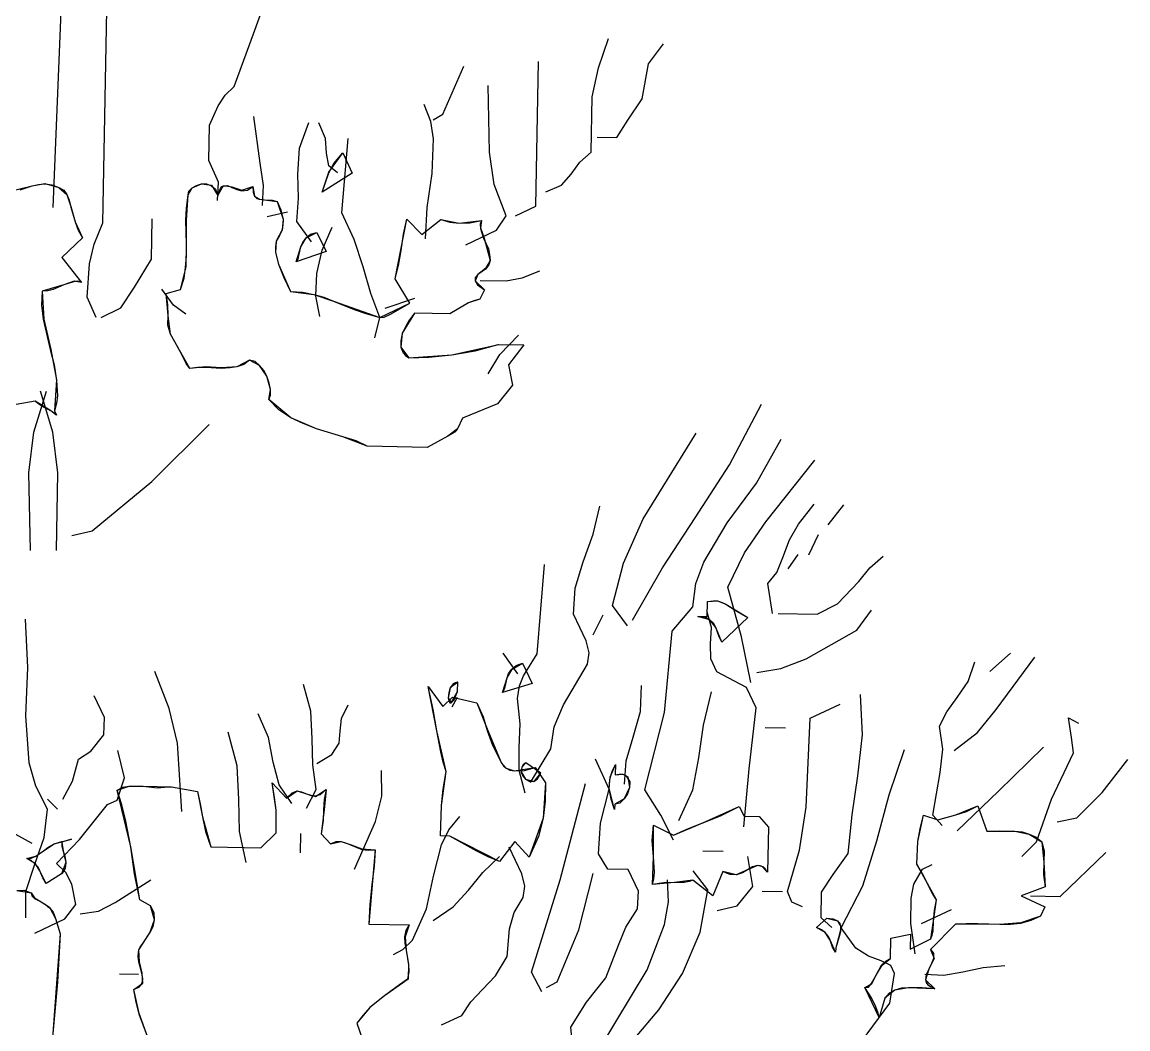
# Model space of a CAD drawing. Header units: millimetres. Extents: x 577 to 2337, y 236 to 943.
# Drawn here: x 826.84 to 828.212, y 709.21 to 710.459 of the extents above; entities that cross this region are included whole.
import ezdxf

# ---------------------------------------------------------------- set-up
doc = ezdxf.new("R2010")
doc.units = ezdxf.units.MM
doc.header["$LTSCALE"] = 0.01
doc.layers.add('06-Furn', color=4, linetype='Continuous')

# ---------------------------------------------------------------- blocks, each defined once
blk = doc.blocks.new('d2')
at = {"layer": '06-Furn', "color": 94, "linetype": 'Continuous'}
for points in [[(910.1723, 682.5417), (910.1745, 682.5833), (910.1524, 682.6325), (910.1539, 682.7129), (910.1733, 682.7571), (910.1896, 682.7812), (910.2101, 682.8009), (910.2539, 682.9207), (910.2766, 682.9834), (910.3065, 683.0489), (910.2934, 683.118), (910.2632, 683.1947), (910.2653, 683.3095), (910.2206, 683.3778), (910.2343, 683.4234), (910.3024, 683.4552), (910.3237, 683.4433), (910.3304, 683.4145), (910.3185, 683.3946), (910.279, 683.3552)], [(910.9177, 682.5612), (910.9539, 682.5763), (910.9759, 682.6017), (910.995, 682.6286), (911.0213, 682.6511), (911.0236, 682.7774), (911.0377, 682.8432), (911.0605, 682.9102)], [(911.0348, 682.6854), (911.0793, 682.6845), (911.1045, 682.7243), (911.1369, 682.7725), (911.1513, 682.8526), (911.1852, 682.8979)], [(910.8493, 682.5064), (910.8956, 682.5285), (910.9016, 682.8572)], [(910.6623, 682.7251), (910.6841, 682.7377), (910.732, 682.8473)], [(910.7361, 682.441), (910.8056, 682.4742), (910.8277, 682.5068), (910.8003, 682.5777), (910.7902, 682.6511), (910.7872, 682.8033)], [(910.6445, 682.4542), (910.6486, 682.5259), (910.6601, 682.6032), (910.663, 682.6821), (910.6565, 682.721), (910.6414, 682.76)], [(910.274, 682.5298), (910.2763, 682.5757), (910.2686, 682.6261), (910.2548, 682.7326)], [(910.3859, 682.4474), (910.3523, 682.4939), (910.3562, 682.547), (910.3543, 682.6016), (910.3582, 682.6604), (910.3794, 682.7188)], [(910.4448, 682.6042), (910.425, 682.6204), (910.4197, 682.6492), (910.4175, 682.6822), (910.4024, 682.7184)], [(909.8046, 682.0546), (909.7932, 682.0635), (909.7747, 682.0724), (909.7662, 682.0783), (909.7577, 682.0856), (909.7015, 682.0751)], [(909.7234, 682.5657), (909.7509, 682.5752), (909.7653, 682.5779), (909.7797, 682.5791), (909.7954, 682.5773), (909.8111, 682.5713), (909.8225, 682.5653), (909.8295, 682.5552), (909.835, 682.5421), (909.839, 682.5263), (909.8484, 682.4931), (909.8553, 682.4743), (909.865, 682.4569), (909.8182, 682.4118), (909.8631, 682.355), (909.8546, 682.358), (909.8445, 682.3568), (909.8228, 682.35), (909.7982, 682.339), (909.7867, 682.3363), (909.7737, 682.3351), (909.7718, 682.3036), (909.7755, 682.2719), (909.7914, 682.2027), (909.8009, 682.1681), (909.806, 682.1321), (909.8082, 682.0976), (909.8064, 682.0804), (909.8018, 682.0633), (909.8046, 682.0546)], [(909.8059, 682.0532), (909.7932, 682.0635), (909.7577, 682.0856), (909.7015, 682.0751)], [(909.6975, 682.5619), (909.7509, 682.5752), (909.7797, 682.5805), (909.8111, 682.5713), (909.8295, 682.5552), (909.839, 682.5277), (909.8484, 682.4931), (909.865, 682.4569), (909.8182, 682.4118), (909.8631, 682.355), (909.846, 682.3582), (909.8228, 682.35), (909.7737, 682.3351), (909.7769, 682.2719), (909.7929, 682.2027), (909.806, 682.1336), (909.8018, 682.0633), (909.8059, 682.0532)], [(910.5298, 682.2294), (910.5407, 682.2752), (910.5202, 682.3301), (910.5026, 682.3907), (910.4822, 682.4528), (910.4546, 682.5136), (910.4692, 682.6827)], [(910.4095, 682.5604), (910.4247, 682.6046), (910.4365, 682.6259), (910.4571, 682.6499), (910.4778, 682.6036), (910.4095, 682.5604)], [(910.4095, 682.5604), (910.4247, 682.606), (910.4571, 682.6499), (910.4778, 682.6036), (910.4095, 682.5604)], [(910.5124, 681.9828), (910.4868, 681.9948), (910.4568, 682.004), (910.3968, 682.0223), (910.3669, 682.0343), (910.3384, 682.0477), (910.3115, 682.0655), (910.2889, 682.0888), (910.292, 682.0988), (910.2922, 682.1118), (910.2896, 682.1261), (910.2842, 682.1421), (910.2772, 682.1551), (910.2674, 682.1667), (910.2575, 682.1755), (910.2447, 682.1787), (910.2315, 682.1688), (910.2157, 682.1634), (910.1998, 682.1608), (910.1811, 682.1597), (910.1453, 682.1618), (910.1266, 682.1621), (910.1093, 682.1596), (910.101, 682.1712), (910.0913, 682.1901), (910.0787, 682.2133), (910.0648, 682.2379), (910.0621, 682.248), (910.0594, 682.2581), (910.0598, 682.2797), (910.0589, 682.3041), (910.0551, 682.33), (910.0882, 682.3394), (910.0959, 682.3651), (910.0992, 682.3894), (910.1011, 682.4153), (910.1016, 682.4425), (910.0997, 682.4971), (910.1016, 682.5244), (910.1051, 682.5544), (910.1066, 682.563), (910.114, 682.5701), (910.1241, 682.5757), (910.1357, 682.5797), (910.1472, 682.5795), (910.1586, 682.575), (910.1671, 682.5676), (910.1725, 682.5532), (910.1786, 682.5689), (910.1815, 682.5731), (910.1858, 682.5745), (910.1944, 682.5758), (910.2044, 682.5713), (910.2159, 682.5667), (910.2273, 682.5637), (910.2402, 682.5649), (910.2519, 682.5733), (910.253, 682.5604), (910.2558, 682.5517), (910.2614, 682.5459), (910.2671, 682.5443), (910.2843, 682.5426), (910.2958, 682.5423), (910.3072, 682.5393), (910.3155, 682.5205), (910.3208, 682.4974), (910.3206, 682.4859), (910.3189, 682.4745), (910.313, 682.4616), (910.3056, 682.4488), (910.3039, 682.436), (910.3036, 682.4231), (910.3103, 682.3971), (910.3227, 682.3667), (910.338, 682.3349), (910.3651, 682.3329), (910.3909, 682.3281), (910.4138, 682.322), (910.4352, 682.313), (910.4822, 682.2935), (910.5093, 682.2843), (910.5407, 682.2752), (910.5508, 682.2764), (910.5653, 682.2833), (910.6088, 682.3084), (910.5753, 682.3635), (910.583, 682.3936), (910.5894, 682.4279), (910.5944, 682.4651), (910.6022, 682.4994), (910.636, 682.4643), (910.6797, 682.498), (910.6997, 682.4919), (910.7212, 682.4901), (910.7456, 682.4911), (910.7716, 682.4963), (910.7685, 682.4878), (910.7698, 682.4777), (910.7765, 682.4561), (910.7876, 682.4315), (910.7902, 682.4185), (910.7914, 682.4055), (910.7884, 682.3956), (910.781, 682.3856), (910.7636, 682.373), (910.7577, 682.366), (910.7575, 682.3588), (910.7631, 682.35), (910.7787, 682.3383), (910.7683, 682.317), (910.7567, 682.3143), (910.7423, 682.3088), (910.7002, 682.2837), (910.6198, 682.2852), (910.6066, 682.2682), (910.5992, 682.254), (910.5917, 682.2384), (910.5886, 682.2226), (910.5883, 682.2083), (910.5938, 682.1952), (910.5994, 682.1894), (910.6065, 682.1835), (910.6525, 682.1856), (910.7042, 682.1904), (910.7575, 682.1994), (910.8095, 682.2143), (910.8683, 682.2132), (910.833, 682.1679), (910.8422, 682.1218), (910.8084, 682.0793), (910.7289, 682.0464), (910.717, 682.0222), (910.7155, 682.0193), (910.7111, 682.0151), (910.6951, 682.0054), (910.6487, 681.9803), (910.5124, 681.9828)], [(910.5124, 681.9828), (910.4568, 682.004), (910.3968, 682.0223), (910.3384, 682.0477), (910.2889, 682.0888), (910.2922, 682.1118), (910.2842, 682.1421), (910.2674, 682.1667), (910.2447, 682.1787), (910.2157, 682.1634), (910.1812, 682.1611), (910.1453, 682.1632), (910.1093, 682.1596), (910.0648, 682.2379), (910.0598, 682.2797), (910.0551, 682.33), (910.0882, 682.3394), (910.1007, 682.3909), (910.1016, 682.4425), (910.1011, 682.4971), (910.1051, 682.5544), (910.114, 682.5701), (910.1357, 682.5797), (910.1586, 682.5764), (910.1725, 682.5532), (910.1859, 682.5759), (910.2044, 682.5727), (910.2273, 682.5651), (910.2519, 682.5733), (910.2558, 682.5517), (910.2671, 682.5443), (910.3072, 682.5393), (910.3208, 682.4988), (910.3189, 682.4745), (910.3056, 682.4488), (910.3036, 682.4231), (910.3103, 682.3971), (910.338, 682.3349), (910.3909, 682.3281), (910.4352, 682.313), (910.5407, 682.2752), (910.6088, 682.3084), (910.5753, 682.3635), (910.6022, 682.4994), (910.636, 682.4643), (910.6797, 682.498), (910.7212, 682.4901), (910.7716, 682.4963), (910.7698, 682.4791), (910.778, 682.456), (910.7914, 682.4055), (910.781, 682.3871), (910.7636, 682.373), (910.7575, 682.3588), (910.7787, 682.3383), (910.7683, 682.317), (910.7423, 682.3088), (910.7002, 682.2837), (910.6198, 682.2852), (910.5917, 682.2398), (910.5883, 682.2083), (910.6065, 682.1835), (910.7042, 682.1904), (910.8109, 682.2143), (910.8683, 682.2132), (910.833, 682.1679), (910.8422, 682.1218), (910.8084, 682.0793), (910.7289, 682.0464), (910.717, 682.0222), (910.6951, 682.0054), (910.6487, 681.9803), (910.5124, 681.9828)], [(910.2851, 682.5052), (910.3312, 682.5159)], [(909.9076, 682.2753), (909.9525, 682.2974), (909.9835, 682.3442), (910.022, 682.4081), (910.0237, 682.4999)], [(910.4044, 682.2777), (910.3952, 682.3238), (910.3975, 682.3754), (910.41, 682.4283), (910.4325, 682.481)], [(910.3507, 682.4021), (910.355, 682.4078), (910.3567, 682.4163), (910.3613, 682.4364), (910.3658, 682.4463), (910.3732, 682.4563), (910.3834, 682.4647), (910.3978, 682.4687), (910.4185, 682.4253), (910.3507, 682.4021)], [(910.3507, 682.4021), (910.3613, 682.4364), (910.3732, 682.4563), (910.3978, 682.4687), (910.4185, 682.4253), (910.3507, 682.4021)], [(910.7691, 682.36), (910.8279, 682.3589), (910.8639, 682.3654), (910.9044, 682.3819)], [(910.1001, 682.2832), (910.0718, 682.3038), (910.0452, 682.3402)], [(910.5526, 682.2965), (910.6204, 682.3197)], [(910.7867, 682.1472), (910.8133, 682.1912), (910.8558, 682.235)], [(911.1153, 681.5871), (911.1835, 681.7065), (911.2573, 681.82), (911.3356, 681.9405), (911.4085, 682.0784)], [(911.1035, 681.5744), (911.0699, 681.621), (911.0947, 681.7167), (911.1396, 681.8178), (911.2594, 682.0123)], [(911.2081, 681.0873), (911.179, 681.1438), (911.1427, 681.2019), (911.1875, 681.3776), (911.2052, 681.5625), (911.2522, 681.6176), (911.2589, 681.6706), (911.277, 681.7191), (911.3303, 681.8086), (911.3966, 681.8992), (911.453, 681.9987)], [(911.384, 681.4458), (911.3629, 681.5496), (911.332, 681.6621), (911.3693, 681.7404), (911.418, 681.8113), (911.5296, 681.9514)], [(911.4328, 681.6029), (911.4226, 681.6705), (911.4431, 681.696), (911.4567, 681.7302), (911.4717, 681.7701), (911.4925, 681.8056), (911.5278, 681.8509)], [(911.5599, 681.8044), (911.5952, 681.8497)], [(910.8831, 681.2181), (910.9291, 681.2948), (910.9372, 681.3449), (910.9582, 681.3948), (911.013, 681.487), (911.0163, 681.5129), (911.0096, 681.5402), (910.9806, 681.6011), (910.9845, 681.6598), (911.0029, 681.7198), (911.0255, 681.7826), (911.0411, 681.8469)], [(911.5156, 681.7363), (911.538, 681.7818)], [(911.4457, 681.6026), (911.5347, 681.601), (911.581, 681.6245), (911.6294, 681.6753), (911.6543, 681.7065), (911.6849, 681.7332)], [(911.4691, 681.7041), (911.4912, 681.7367)], [(910.8712, 681.1939), (910.8578, 681.2459), (910.8573, 681.2975), (910.8598, 681.352), (910.8536, 681.4096), (910.8585, 681.4382), (910.8675, 681.461), (910.8985, 681.5107), (910.9152, 681.7142)], [(911.3182, 681.5375), (911.3113, 681.5519), (911.3045, 681.5708), (911.2989, 681.5809), (911.2905, 681.5882), (911.279, 681.5942), (911.2633, 681.5959), (911.2848, 681.5955), (911.2855, 681.6299), (911.2984, 681.6311), (911.3084, 681.631), (911.3184, 681.6279), (911.327, 681.6234), (911.3483, 681.6101), (911.3767, 681.5938), (911.3182, 681.5375)], [(911.3182, 681.5375), (911.3045, 681.5708), (911.2905, 681.5882), (911.2633, 681.5959), (911.2848, 681.5955), (911.2855, 681.6299), (911.3084, 681.631), (911.327, 681.6234), (911.3767, 681.5938), (911.3182, 681.5375)], [(911.0257, 681.5543), (911.048, 681.5998)], [(911.368, 681.1174), (911.3804, 681.2492), (911.3959, 681.3882), (911.3737, 681.4345), (911.3069, 681.4702), (911.2931, 681.4992), (911.2923, 681.5336), (911.2944, 681.5709), (911.285, 681.6056)], [(911.3974, 681.4686), (911.452, 681.4776), (911.5099, 681.4995), (911.6245, 681.5649), (911.6584, 681.6102)], [(909.7363, 680.9103), (909.736, 680.9706), (909.7557, 681.0305), (909.7784, 681.0933), (909.7853, 681.1578), (909.759, 681.2099), (909.7442, 681.2633), (909.7361, 681.3697), (909.741, 681.4801), (909.7358, 681.5893)], [(910.8547, 681.4655), (910.8211, 681.5121)], [(911.8463, 681.291), (911.8987, 681.3316), (911.9413, 681.384), (912.0296, 681.5029)], [(911.9271, 681.4704), (911.9738, 681.5126)], [(910.8194, 681.4231), (910.8224, 681.4274), (910.8254, 681.4359), (910.8301, 681.4559), (910.8332, 681.4659), (910.8405, 681.4758), (910.8507, 681.4843), (910.8652, 681.4897), (910.8873, 681.4434), (910.8194, 681.4231)], [(910.8194, 681.4231), (910.8301, 681.4559), (910.8419, 681.4758), (910.8652, 681.4897), (910.8873, 681.4434), (910.8194, 681.4231)], [(911.8188, 681.1206), (911.7977, 681.144), (911.8138, 681.2413), (911.8205, 681.2943), (911.8129, 681.3461), (911.8293, 681.3789), (911.8528, 681.4114), (911.8779, 681.4483), (911.893, 681.4925)], [(910.091, 681.1522), (910.0809, 681.3074), (910.0622, 681.3867), (910.0293, 681.4705)], [(910.7179, 681.4465), (910.7122, 681.4452), (910.7078, 681.4424), (910.7005, 681.4339), (910.6974, 681.4225), (910.6958, 681.411), (910.6984, 681.4023), (910.6999, 681.3995), (910.7027, 681.3994), (910.71, 681.4065), (910.7175, 681.425), (910.7179, 681.4465)], [(910.7179, 681.4465), (910.7005, 681.4339), (910.6958, 681.411), (910.7027, 681.3994), (910.7175, 681.425), (910.7179, 681.4465)], [(910.3739, 681.1599), (910.3962, 681.2026), (910.3887, 681.2587), (910.3868, 681.3176), (910.3837, 681.3808), (910.3676, 681.4414)], [(910.8124, 681.0385), (910.7868, 681.049), (910.7612, 681.0624), (910.7001, 681.0965), (910.6785, 681.0969), (910.6812, 681.1658), (910.6848, 681.203), (910.6912, 681.2431), (910.6845, 681.2648), (910.6792, 681.2879), (910.67, 681.3354), (910.6622, 681.3843), (910.6503, 681.4363), (910.6839, 681.3911), (910.7058, 681.4122), (910.7616, 681.3998), (910.7754, 681.3679), (910.7848, 681.3362), (910.7971, 681.303), (910.8165, 681.2638), (910.8222, 681.2565), (910.8278, 681.2507), (910.8363, 681.2463), (910.8463, 681.2446), (910.8693, 681.2457), (910.8938, 681.2524), (910.9176, 681.2175), (910.9168, 681.1759), (910.9118, 681.1372), (910.901, 681.0958), (910.8801, 681.0487), (910.8477, 681.0838), (910.8124, 681.0385)], [(910.8124, 681.0385), (910.7001, 681.0965), (910.6785, 681.0969), (910.6812, 681.1658), (910.6912, 681.2431), (910.67, 681.3354), (910.6503, 681.4363), (910.6839, 681.3911), (910.7058, 681.4122), (910.7616, 681.3998), (910.7863, 681.3362), (910.8165, 681.2638), (910.8278, 681.2507), (910.8463, 681.2446), (910.8938, 681.2524), (910.9176, 681.2175), (910.9118, 681.1372), (910.8801, 681.0487), (910.8477, 681.0838), (910.8124, 681.0385)], [(911.097, 681.2142), (911.1008, 681.2672), (911.1162, 681.3215), (911.133, 681.38), (911.1355, 681.4389)], [(911.2204, 681.1316), (911.2518, 681.2013), (911.266, 681.2743), (911.276, 681.3487), (911.2946, 681.4245)], [(909.8202, 681.1801), (909.8424, 681.2213), (909.8563, 681.2713), (909.8839, 681.2895), (909.9133, 681.3263), (909.9154, 681.3664), (909.8919, 681.4156)], [(910.7055, 681.3907), (910.7173, 681.412)], [(911.501, 680.9355), (911.4768, 680.946), (911.4672, 680.9706), (911.4948, 681.0648), (911.5094, 681.1622), (911.5189, 681.3644), (911.5869, 681.3962)], [(911.5676, 680.8883), (911.5436, 680.9103), (911.5447, 680.9692), (911.5713, 681.0089), (911.6052, 681.0571), (911.6139, 681.1445), (911.6271, 681.2332), (911.6374, 681.3264), (911.6333, 681.4183)], [(910.3411, 681.1706), (910.3117, 681.2127), (910.2983, 681.2647), (910.2879, 681.3208), (910.2644, 681.3744)], [(910.3973, 681.2614), (910.4321, 681.2823), (910.4484, 681.3079), (910.4503, 681.3351), (910.4537, 681.3637), (910.4687, 681.3951)], [(911.9998, 681.0499), (912.0334, 681.0837), (912.0668, 681.1807), (912.1175, 681.286), (912.1124, 681.3205), (912.1061, 681.3652), (912.1288, 681.3533)], [(910.2367, 681.0361), (910.2222, 681.1067), (910.2207, 681.1799), (910.2163, 681.2561), (910.1962, 681.3326)], [(911.4166, 681.3433), (911.4625, 681.3425)], [(911.853, 681.1086), (911.9465, 681.1987), (912.0489, 681.2988)], [(909.7572, 680.8755), (909.8253, 680.9087), (909.8503, 680.9412), (909.8411, 680.9873), (909.8272, 681.0134), (909.806, 681.0339), (909.8587, 681.089), (909.9219, 681.1681), (909.9436, 681.1778), (909.9603, 681.2292), (909.9456, 681.2912)], [(910.9046, 680.5057), (910.9495, 680.5264), (910.9833, 680.5717), (910.9749, 680.6623), (911.0104, 680.7191), (911.0545, 680.7743), (911.0831, 680.8484), (911.0997, 680.8897), (911.1263, 680.9309), (911.1285, 680.971), (911.105, 681.0202), (911.059, 681.0211), (911.0381, 681.0559), (911.0423, 681.1262), (911.0623, 681.2033), (911.0306, 681.2714)], [(911.4259, 680.044), (911.3835, 680.0792), (911.3977, 680.1522), (911.4208, 680.235), (911.4823, 680.3056), (911.5328, 680.3937), (911.5719, 680.4935), (911.5967, 680.595), (911.648, 680.6472), (911.6994, 680.7166), (911.7107, 680.7838), (911.7024, 680.8026), (911.6797, 680.8131), (911.6512, 680.8237), (911.6227, 680.8414), (911.5892, 680.888), (911.6383, 680.9833), (911.6703, 681.086), (911.698, 681.1903), (911.7329, 681.2931)], [(912.0802, 681.1288), (912.1249, 681.138), (912.1819, 681.1958), (912.2407, 681.2709)], [(910.4834, 681.0216), (910.5313, 681.1298), (910.5452, 681.1869), (910.5449, 681.2458)], [(910.8725, 681.2628), (910.8667, 681.2586), (910.8637, 681.2529), (910.8621, 681.2429), (910.8648, 681.2342), (910.8718, 681.2255), (910.8803, 681.221), (910.8904, 681.2209), (910.8991, 681.2264), (910.9065, 681.2392), (910.8725, 681.2628)], [(910.8725, 681.2628), (910.8637, 681.2529), (910.8621, 681.2429), (910.8718, 681.2255), (910.8918, 681.2208), (910.9065, 681.2392), (910.8725, 681.2628)], [(911.0744, 681.1572), (911.0662, 681.1803), (911.0623, 681.2048), (911.0625, 681.2163), (911.0642, 681.2292), (911.0688, 681.2434), (911.0763, 681.2591), (911.0758, 681.2361), (911.0845, 681.2374), (911.0931, 681.2372), (911.0988, 681.2342), (911.103, 681.2299), (911.1086, 681.2197), (911.1084, 681.2068), (911.1037, 681.1926), (911.0964, 681.1812), (911.0861, 681.1713), (911.0746, 681.1687), (911.0744, 681.1572)], [(911.0744, 681.1572), (911.0623, 681.2048), (911.0643, 681.2306), (911.0763, 681.2591), (911.0758, 681.2361), (911.0931, 681.2372), (911.1045, 681.2313), (911.1084, 681.2068), (911.0964, 681.1812), (911.0746, 681.1687), (911.0744, 681.1572)], [(909.7508, 681.0794), (909.7054, 681.1046), (909.6759, 681.1411), (909.6692, 681.1671), (909.6726, 681.1943), (909.6959, 681.2154)], [(910.0128, 680.6411), (909.9936, 680.6917), (909.9869, 680.7191), (909.9817, 680.7479), (909.9947, 680.7534), (910.0006, 680.7619), (910.0022, 680.772), (909.9996, 680.7849), (909.9929, 680.8109), (909.9917, 680.8238), (909.9934, 680.8382), (909.9963, 680.8438), (910.0022, 680.8523), (910.0185, 680.8765), (910.0259, 680.8907), (910.0291, 680.9064), (910.0279, 680.9222), (910.0196, 680.9381), (909.9954, 680.9515), (909.9836, 681.0106), (909.9746, 681.071), (909.9629, 681.1344), (909.9549, 681.1675), (909.944, 681.2008), (909.9571, 681.2077), (909.9715, 681.2103), (910.003, 681.2098), (910.0345, 681.2063), (910.0518, 681.2074), (910.0676, 681.2086), (910.1262, 681.1975), (910.1329, 681.1701), (910.1381, 681.1399), (910.1447, 681.1067), (910.157, 681.072), (910.2704, 681.0699), (910.3054, 681.1037), (910.3049, 681.1555), (910.3011, 681.1842), (910.296, 681.2173), (910.3284, 681.1823), (910.3416, 681.195), (910.3531, 681.1991), (910.3631, 681.1974), (910.3745, 681.1929), (910.3845, 681.1885), (910.3945, 681.1883), (910.4061, 681.1909), (910.4192, 681.2022), (910.4145, 681.1793), (910.4126, 681.1564), (910.4122, 681.132), (910.4073, 681.1019), (910.4284, 681.0786), (910.4414, 681.084), (910.4529, 681.0838), (910.4629, 681.0808), (910.4743, 681.0763), (910.5, 681.0657), (910.5143, 681.0641), (910.5301, 681.0652), (910.528, 681.0279), (910.5229, 680.9864), (910.5178, 680.9406), (910.5155, 680.8961), (910.6074, 680.8944), (910.6, 680.8816), (910.5968, 680.8673), (910.598, 680.8529), (910.6006, 680.8371), (910.6057, 680.804), (910.6068, 680.7882), (910.6037, 680.771), (910.5804, 680.7542), (910.5513, 680.7332), (910.5178, 680.7066), (910.5031, 680.6896), (910.4884, 680.6712), (910.5007, 680.6365)], [(910.0128, 680.6411), (909.9936, 680.6931), (909.9817, 680.7479), (910.002, 680.7619), (910.001, 680.7849), (909.9943, 680.8109), (909.9934, 680.8382), (910.0185, 680.8765), (910.0291, 680.9064), (910.0196, 680.9381), (909.9954, 680.9515), (909.9746, 681.0724), (909.944, 681.2008), (909.9715, 681.2103), (910.003, 681.2098), (910.0676, 681.2086), (910.1262, 681.1975), (910.1381, 681.1399), (910.157, 681.072), (910.2704, 681.0699), (910.3054, 681.1037), (910.3049, 681.1555), (910.296, 681.2173), (910.3284, 681.1823), (910.3531, 681.1991), (910.3745, 681.1929), (910.3945, 681.1868), (910.4192, 681.2022), (910.4141, 681.1563), (910.4073, 681.1019), (910.4284, 681.0786), (910.4529, 681.0838), (910.4758, 681.0762), (910.5, 681.0672), (910.5301, 681.0652), (910.5155, 680.8961), (910.6074, 680.8944), (910.5983, 680.8673), (910.6006, 680.8371), (910.6057, 680.8054), (910.6051, 680.771), (910.5513, 680.7332), (910.5178, 680.7066), (910.4884, 680.6712), (910.5007, 680.6365)], [(910.9089, 680.7425), (910.8853, 680.7874), (910.9509, 680.9972), (911.008, 681.2158)], [(909.8082, 681.1573), (909.7857, 681.1807)], [(911.2976, 680.9607), (911.2524, 680.996), (911.2437, 680.9933), (911.2321, 680.9907), (911.2106, 680.9911), (911.1862, 680.9901), (911.1603, 680.9862), (911.1634, 680.9991), (911.1651, 681.0148), (911.1629, 681.0493), (911.1593, 681.0868), (911.161, 681.104), (911.1628, 681.1212), (911.2083, 681.0987), (911.2387, 681.1125), (911.2748, 681.1263), (911.3153, 681.1427), (911.3573, 681.1635), (911.3684, 681.1417), (911.4029, 681.1411), (911.4239, 681.1164), (911.4221, 681.0144), (911.4165, 681.0217), (911.4108, 681.0262), (911.4051, 681.0292), (911.3994, 681.0293), (911.3878, 681.0266), (911.3762, 681.0196), (911.3646, 681.0127), (911.3516, 681.0086), (911.3373, 681.0088), (911.3287, 681.0119), (911.3202, 681.0163), (911.2976, 680.9607)], [(911.2976, 680.9607), (911.2524, 680.996), (911.2106, 680.9911), (911.1603, 680.9862), (911.1629, 681.0493), (911.1628, 681.1212), (911.2083, 681.0987), (911.2748, 681.1263), (911.3573, 681.1635), (911.3684, 681.1417), (911.4029, 681.1411), (911.4239, 681.1164), (911.4221, 681.0144), (911.4108, 681.0262), (911.3994, 681.0293), (911.3762, 681.0196), (911.3502, 681.0086), (911.3202, 681.0163), (911.2976, 680.9607)], [(911.6759, 680.6839), (911.6732, 680.6941), (911.6677, 680.7085), (911.658, 680.7288), (911.6427, 680.7521), (911.6513, 680.7533), (911.6572, 680.7604), (911.669, 680.7803), (911.6809, 680.803), (911.6911, 680.8129), (911.7013, 680.8185), (911.7021, 680.8644), (911.7468, 680.8736), (911.7462, 680.8392), (911.7926, 680.8627), (911.7956, 680.8712), (911.7986, 680.8813), (911.799, 680.9028), (911.8009, 680.9271), (911.8056, 680.9515), (911.7973, 680.9645), (911.7876, 680.9834), (911.7765, 681.0066), (911.7612, 681.0327), (911.7636, 681.0843), (911.7684, 681.1129), (911.7762, 681.1444), (911.809, 681.1337), (911.8277, 681.1391), (911.8494, 681.1445), (911.8739, 681.1526), (911.9, 681.1651), (911.9205, 681.1073), (911.9492, 681.1082), (911.9836, 681.1076), (912.0008, 681.1059), (912.0165, 681.1012), (912.0322, 681.0938), (912.0449, 681.0835), (912.0476, 681.0734), (912.0503, 681.0633), (912.0498, 681.0375), (912.0493, 681.0088), (912.0531, 680.9814), (911.9982, 680.9609), (912.0523, 680.9355), (912.0419, 680.9142), (912.0202, 680.9045), (911.997, 680.8977), (911.974, 680.8953), (911.9496, 680.8957), (911.8994, 680.8966), (911.8736, 680.8971), (911.8492, 680.8961), (911.7921, 680.8383), (911.7963, 680.8339), (911.7991, 680.8296), (911.7989, 680.8181), (911.7944, 680.8067), (911.7884, 680.7939), (911.7824, 680.7811), (911.7808, 680.7696), (911.7821, 680.7639), (911.7864, 680.758), (911.7935, 680.7536), (911.802, 680.7492), (911.7733, 680.7511), (911.7417, 680.7517), (911.7259, 680.7505), (911.7115, 680.7465), (911.6985, 680.7395), (911.6882, 680.7282), (911.6759, 680.6839)], [(911.6759, 680.6839), (911.6427, 680.7521), (911.6586, 680.7604), (911.6691, 680.7817), (911.6824, 680.803), (911.7013, 680.8185), (911.7021, 680.8644), (911.7468, 680.8736), (911.7462, 680.8392), (911.7926, 680.8627), (911.799, 680.9028), (911.8056, 680.9515), (911.7612, 681.0327), (911.7636, 681.0843), (911.7762, 681.1444), (911.809, 681.1337), (911.8494, 681.1445), (911.9, 681.1651), (911.9205, 681.1073), (911.9836, 681.1076), (912.0165, 681.1012), (912.0449, 681.0835), (912.0498, 681.0375), (912.0531, 680.9814), (911.9982, 680.9609), (912.0523, 680.9355), (912.0419, 680.9142), (911.9971, 680.8992), (911.9496, 680.8957), (911.8492, 680.8961), (911.7921, 680.8383), (911.8003, 680.8181), (911.7884, 680.7939), (911.7808, 680.7696), (911.802, 680.7492), (911.7417, 680.7517), (911.7115, 680.7465), (911.6882, 680.7282), (911.6759, 680.6839)], [(910.5717, 680.8276), (910.5934, 680.8387), (910.6154, 680.8598), (910.6468, 680.931), (910.6625, 681.0054), (910.681, 681.0768), (910.6975, 681.1109), (910.7224, 681.1407)], [(910.3606, 681.0582), (910.3614, 681.1027)], [(909.7822, 680.9884), (909.7684, 681.0174), (909.7586, 681.0333), (909.7387, 681.0452), (909.7589, 681.0506), (909.7764, 681.0632), (909.8011, 681.0785), (909.84, 681.0893), (909.8184, 681.0825), (909.8209, 681.0624), (909.8276, 681.0364), (909.8171, 681.0107), (909.7822, 680.9884)], [(909.8198, 681.0839), (909.8184, 681.0825), (909.8182, 681.0739), (909.8209, 681.0624), (909.825, 681.0508), (909.8276, 681.0364), (909.8259, 681.0235), (909.8229, 681.0164), (909.8171, 681.0107), (909.7822, 680.9884), (909.7753, 681.0015), (909.7684, 681.0174), (909.7643, 681.0261), (909.7572, 681.0334), (909.7487, 681.0407), (909.7387, 681.0452), (909.7488, 681.0465), (909.7589, 681.0506), (909.7764, 681.0632), (909.7866, 681.0702), (909.8011, 681.0785), (909.8184, 681.0839), (909.8198, 681.0839)], [(910.6807, 680.6676), (910.727, 680.6884), (910.7477, 680.7196), (910.7741, 680.7478), (910.8034, 680.7789), (910.83, 680.8229), (910.8354, 680.8859), (910.8462, 680.923), (910.8669, 680.9571), (910.8703, 680.9829), (910.8636, 681.0103), (910.8345, 681.0712)], [(910.6621, 680.9049), (910.7071, 680.9356), (910.7423, 680.9737), (910.7746, 681.0134), (910.8126, 681.05)], [(911.2751, 681.0631), (911.321, 681.0623)], [(911.3071, 680.9276), (911.3532, 680.9382), (911.3885, 680.9821), (911.3768, 681.0497)], [(912.0197, 680.9605), (912.0871, 680.9593), (912.1909, 681.0593)], [(909.7159, 680.9724), (909.7317, 680.9735), (909.7488, 680.9675), (909.7501, 680.9603), (909.7558, 680.9545), (909.7714, 680.947), (909.7813, 680.9411), (909.7898, 680.9337), (909.7983, 680.9235), (909.8037, 680.9091), (909.8146, 680.8744), (909.8083, 680.764), (909.7975, 680.6479), (909.7839, 680.5305), (909.7717, 680.4129), (909.7781, 680.3698), (909.7816, 680.3252), (909.7822, 680.2807), (909.7828, 680.2362), (909.7783, 680.143), (909.7751, 680.0497), (909.787, 679.9935), (909.7747, 680.0282), (909.7196, 679.9947)], [(909.7159, 680.9724), (909.7488, 680.9675), (909.7558, 680.9559), (909.7714, 680.947), (909.7898, 680.9351), (909.8037, 680.9091), (909.8146, 680.8744), (909.7975, 680.6479), (909.7717, 680.4129), (909.7816, 680.3266), (909.7828, 680.2362), (909.7751, 680.0497), (909.787, 679.9935), (909.7747, 680.0282), (909.7196, 679.9947)], [(911.7575, 680.8289), (911.7473, 680.898), (911.7483, 680.9554), (911.7546, 680.9869), (911.7739, 681.021), (911.7957, 681.032)], [(909.8599, 680.9195), (909.9016, 680.9259), (909.9393, 680.9454), (910.0207, 680.997)], [(910.9192, 680.7523), (910.9438, 680.7648), (910.9933, 680.8831), (911.0258, 681.0117)], [(910.9969, 680.6059), (911.0416, 680.6151), (911.1481, 680.7927), (911.1874, 680.8953), (911.1969, 680.9468), (911.1949, 680.9971)], [(911.1209, 680.6381), (911.1752, 680.7017), (911.2284, 680.784), (911.2688, 680.878), (911.2864, 680.9739), (911.2527, 681.0175)], [(911.4098, 680.9716), (911.4557, 680.9708)], [(911.7717, 680.8976), (911.8397, 680.9293)], [(911.5766, 680.8322), (911.5697, 680.8438), (911.5643, 680.8597), (911.5601, 680.8684), (911.5531, 680.8771), (911.5446, 680.8831), (911.5332, 680.889), (911.5565, 680.9101), (911.5709, 680.9084), (911.5808, 680.9039), (911.5865, 680.8981), (911.5877, 680.8894), (911.5876, 680.8794), (911.5845, 680.8679), (911.5768, 680.8422), (911.5766, 680.8322)], [(911.5766, 680.8322), (911.5643, 680.8597), (911.5531, 680.8771), (911.5332, 680.889), (911.5565, 680.9101), (911.5808, 680.9039), (911.5892, 680.8894), (911.5768, 680.8422), (911.5766, 680.8322)], [(911.7796, 680.7826), (911.8226, 680.7804), (911.8658, 680.7882), (911.9119, 680.7974), (911.9608, 680.8022)], [(909.9493, 680.783), (909.9923, 680.7822)]]:
    blk.add_lwpolyline(points, dxfattribs=at)
at = {"layer": '06-Furn', "color": 32, "linetype": 'Continuous'}
for points in [[(909.8962, 682.2755), (909.8755, 682.3218), (909.8812, 682.3977), (909.892, 682.442), (909.9115, 682.4905), (909.9219, 683.0559)], [(909.7988, 682.5256), (909.8198, 683.0463)], [(909.7466, 681.7459), (909.7433, 681.9224), (909.7546, 682.0146), (909.783, 682.1084)], [(909.8061, 681.7459), (909.8093, 681.9224), (909.7981, 682.0146), (909.7696, 682.1084)], [(909.8412, 681.7798), (909.8873, 681.7904), (910.0228, 681.9028), (910.153, 682.0325)]]:
    blk.add_lwpolyline(points, dxfattribs=at)

msp = doc.modelspace()

# ---------------------------------------------------------------- block references
at = {"layer": '06-Furn', "color": 5, "xscale": 0.5456475383628971, "yscale": 0.5456475383628971, "zscale": 0.5456475383628971}
msp.add_blockref('d2', (330.4496, 337.8109), dxfattribs=at)

doc.saveas('drawing.dxf')
